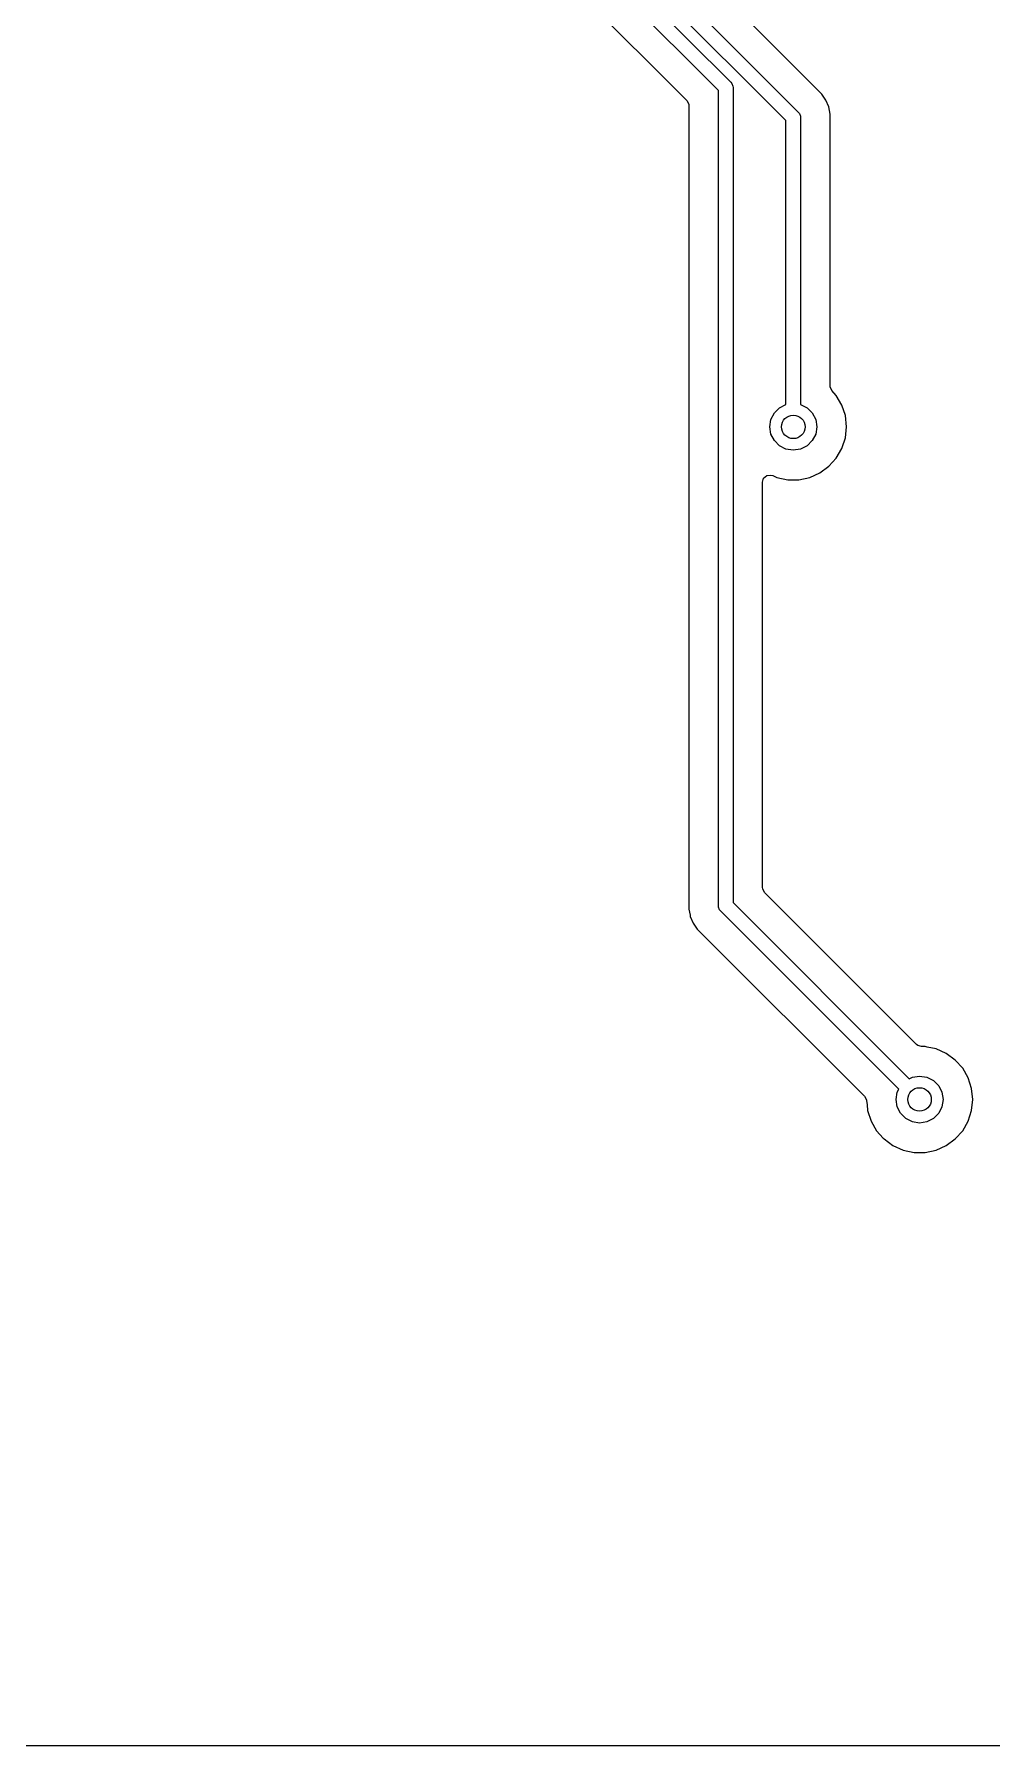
# Model space of a CAD drawing. Extents: x 0.78 to 3.29, y -3.4 to -0.65.
# Drawn here: x 1.417 to 2.058, y -3.374 to -2.227 of the extents above; entities that cross this region are included whole.
import ezdxf

# ---------------------------------------------------------------- set-up
doc = ezdxf.new("R2010")
doc.units = 0
doc.header["$MEASUREMENT"] = 0
doc.layers.add('BLACK', color=7, linetype='CONTINUOUS')

msp = doc.modelspace()

# ---------------------------------------------------------------- linework, layer by layer
at = {"layer": 'BLACK', "linetype": 'CONTINUOUS'}
for p, q in [((1.7321, -2.0829), (1.9287, -2.2795)), ((1.9203, -2.285), (1.7251, -2.0899)), ((1.7294, -2.1053), (1.8834, -2.2593)), ((1.875, -2.2648), (1.7239, -2.1137)), ((1.7629, -2.1806), (1.8539, -2.2716)), ((1.9408, -2.2638), (1.8822, -2.2052)), ((1.8834, -2.2593), (1.884, -2.2601)), ((1.875, -2.811), (1.875, -2.2648)), ((1.884, -2.2601), (1.884, -2.2601)), ((1.884, -2.2601), (1.8847, -2.2618)), ((1.8847, -2.2618), (1.8848, -2.2628)), ((1.8848, -2.2628), (1.8848, -2.809)), ((1.9443, -2.2673), (1.9408, -2.2638)), ((1.9408, -2.2638), (1.9408, -2.2638)), ((1.947, -2.2713), (1.9443, -2.2673)), ((1.9443, -2.2673), (1.9443, -2.2673)), ((1.8539, -2.2716), (1.8552, -2.274)), ((1.8552, -2.274), (1.8553, -2.275)), ((1.8553, -2.275), (1.8553, -2.8134)), ((1.9287, -2.2795), (1.9293, -2.2803)), ((1.9293, -2.2803), (1.9293, -2.2803)), ((1.9293, -2.2803), (1.93, -2.282)), ((1.93, -2.282), (1.9301, -2.283)), ((1.9489, -2.2758), (1.947, -2.2713)), ((1.947, -2.2713), (1.947, -2.2713)), ((1.947, -2.2713), (1.947, -2.2713)), ((1.9494, -2.2782), (1.9489, -2.2758)), ((1.9498, -2.2806), (1.9494, -2.2782)), ((1.9498, -2.3968), (1.9498, -2.2806)), ((1.9498, -2.2806), (1.9498, -2.2806)), ((1.9203, -2.4752), (1.9203, -2.285)), ((1.9301, -2.283), (1.9301, -2.4752)), ((1.9498, -2.4627), (1.9498, -2.3968)), ((1.9499, -2.4634), (1.9498, -2.4627)), ((1.9511, -2.4659), (1.9499, -2.4634)), ((1.9159, -2.4774), (1.9203, -2.4752)), ((1.9301, -2.4752), (1.9345, -2.4774)), ((1.954, -2.4692), (1.9511, -2.4659)), ((1.9578, -2.4757), (1.954, -2.4692)), ((1.9601, -2.4827), (1.9578, -2.4757)), ((1.9094, -2.4902), (1.9102, -2.4853)), ((1.9102, -2.4853), (1.9125, -2.4809)), ((1.9125, -2.4809), (1.9159, -2.4774)), ((1.9345, -2.4774), (1.9379, -2.4809)), ((1.9379, -2.4809), (1.9402, -2.4853)), ((1.9402, -2.4853), (1.9409, -2.4902)), ((1.9608, -2.4902), (1.9601, -2.4827)), ((1.9102, -2.495), (1.9094, -2.4902)), ((1.9125, -2.4994), (1.9102, -2.495)), ((1.9159, -2.5029), (1.9125, -2.4994)), ((1.9379, -2.4994), (1.9345, -2.5029)), ((1.9402, -2.495), (1.9379, -2.4994)), ((1.9409, -2.4902), (1.9402, -2.495)), ((1.958, -2.504), (1.9601, -2.4976)), ((1.9601, -2.4976), (1.9608, -2.4902)), ((1.9203, -2.5051), (1.9159, -2.5029)), ((1.9252, -2.5059), (1.9203, -2.5051)), ((1.9301, -2.5051), (1.9252, -2.5059)), ((1.9345, -2.5029), (1.9301, -2.5051)), ((1.9491, -2.5166), (1.954, -2.5111)), ((1.954, -2.5111), (1.9578, -2.5047)), ((1.9578, -2.5047), (1.958, -2.504)), ((1.9053, -2.5246), (1.9074, -2.5228)), ((1.9074, -2.5228), (1.9101, -2.5225)), ((1.9101, -2.5225), (1.9114, -2.5228)), ((1.9114, -2.5228), (1.9142, -2.5241)), ((1.9362, -2.5241), (1.943, -2.521)), ((1.943, -2.521), (1.9491, -2.5166)), ((1.9045, -2.5273), (1.9053, -2.5246)), ((1.9045, -2.7988), (1.9045, -2.5273)), ((1.9142, -2.5241), (1.9215, -2.5256)), ((1.9215, -2.5256), (1.9215, -2.5256)), ((1.9215, -2.5256), (1.9289, -2.5256)), ((1.9289, -2.5256), (1.9362, -2.5241)), ((1.9289, -2.5256), (1.9289, -2.5256)), ((1.8848, -2.809), (2.0029, -2.927)), ((1.9047, -2.7998), (1.9045, -2.7988)), ((1.906, -2.8023), (1.9047, -2.7998)), ((2.0078, -2.9041), (1.906, -2.8023)), ((1.8553, -2.8134), (1.8561, -2.8175)), ((1.8561, -2.8175), (1.8562, -2.8179)), ((1.8562, -2.8179), (1.8562, -2.8182)), ((1.8562, -2.8182), (1.8581, -2.8227)), ((1.8751, -2.812), (1.875, -2.811)), ((1.8758, -2.8138), (1.8751, -2.812)), ((1.8764, -2.8145), (1.8758, -2.8138)), ((1.8758, -2.8138), (1.8758, -2.8138)), ((1.9959, -2.934), (1.8764, -2.8145)), ((1.8581, -2.8227), (1.8581, -2.8227)), ((1.8581, -2.8227), (1.8594, -2.8247)), ((1.8594, -2.8247), (1.8594, -2.8247)), ((1.8594, -2.8247), (1.8608, -2.8267)), ((1.8608, -2.8267), (1.8644, -2.8303)), ((1.8644, -2.8303), (1.8644, -2.8303)), ((1.8644, -2.8303), (1.9729, -2.9388)), ((2.0086, -2.9047), (2.0078, -2.9041)), ((2.0112, -2.9055), (2.0086, -2.9047)), ((2.0136, -2.9055), (2.0112, -2.9055)), ((2.015, -2.9058), (2.0136, -2.9055)), ((2.0136, -2.9055), (2.0136, -2.9055)), ((2.0209, -2.907), (2.015, -2.9058)), ((2.0277, -2.9101), (2.0209, -2.907)), ((2.0209, -2.907), (2.0209, -2.907)), ((2.0337, -2.9145), (2.0277, -2.9101)), ((2.0277, -2.9101), (2.0277, -2.9101)), ((2.0387, -2.92), (2.0337, -2.9145)), ((2.0337, -2.9145), (2.0337, -2.9145)), ((2.0424, -2.9264), (2.0387, -2.92)), ((1.9949, -2.9361), (1.9959, -2.934)), ((2.0029, -2.927), (2.005, -2.926)), ((2.005, -2.926), (2.0098, -2.9252)), ((2.0098, -2.9252), (2.0147, -2.926)), ((2.0147, -2.926), (2.0191, -2.9282)), ((2.0191, -2.9282), (2.0226, -2.9317)), ((2.0226, -2.9317), (2.0248, -2.9361)), ((2.0447, -2.9335), (2.0424, -2.9264)), ((2.0455, -2.9409), (2.0447, -2.9335)), ((1.9729, -2.9388), (1.9742, -2.9412)), ((1.9742, -2.9412), (1.9743, -2.9417)), ((1.9743, -2.9417), (1.9746, -2.9445)), ((1.9746, -2.9445), (1.975, -2.9484)), ((1.9941, -2.9409), (1.9949, -2.9361)), ((1.9949, -2.9458), (1.9941, -2.9409)), ((1.9971, -2.9502), (1.9949, -2.9458)), ((2.0248, -2.9458), (2.0226, -2.9502)), ((2.0248, -2.9361), (2.0256, -2.9409)), ((2.0256, -2.9409), (2.0248, -2.9458)), ((2.0447, -2.9484), (2.0455, -2.9409)), ((1.975, -2.9484), (1.975, -2.9484)), ((1.975, -2.9484), (1.9773, -2.9554)), ((1.9773, -2.9554), (1.9773, -2.9554)), ((1.9773, -2.9554), (1.981, -2.9619)), ((2.0006, -2.9537), (1.9971, -2.9502)), ((2.005, -2.9559), (2.0006, -2.9537)), ((2.0098, -2.9567), (2.005, -2.9559)), ((2.0147, -2.9559), (2.0098, -2.9567)), ((2.0191, -2.9537), (2.0147, -2.9559)), ((2.0226, -2.9502), (2.0191, -2.9537)), ((2.0387, -2.9619), (2.0424, -2.9554)), ((2.0424, -2.9554), (2.0447, -2.9484)), ((1.981, -2.9619), (1.9854, -2.9668)), ((1.9854, -2.9668), (1.986, -2.9674)), ((1.986, -2.9674), (1.992, -2.9718)), ((2.0277, -2.9718), (2.0337, -2.9674)), ((2.0337, -2.9674), (2.0387, -2.9619)), ((1.992, -2.9718), (1.992, -2.9718)), ((1.992, -2.9718), (1.9988, -2.9748)), ((1.9988, -2.9748), (1.9988, -2.9748)), ((1.9988, -2.9748), (2.0061, -2.9764)), ((2.0061, -2.9764), (2.0061, -2.9764)), ((2.0061, -2.9764), (2.0136, -2.9764)), ((2.0136, -2.9764), (2.0209, -2.9748)), ((2.0136, -2.9764), (2.0136, -2.9764)), ((2.0209, -2.9748), (2.0277, -2.9718)), ((2.8865, -3.374), (1.1804, -3.374))]:
    msp.add_line(p, q, dxfattribs=at)
at = {"layer": 'BLACK'}
for centre in [(1.9252, -2.4902), (2.0098, -2.9409)]:
    msp.add_circle(centre, 0.00787, dxfattribs=at)

doc.saveas('drawing.dxf')
